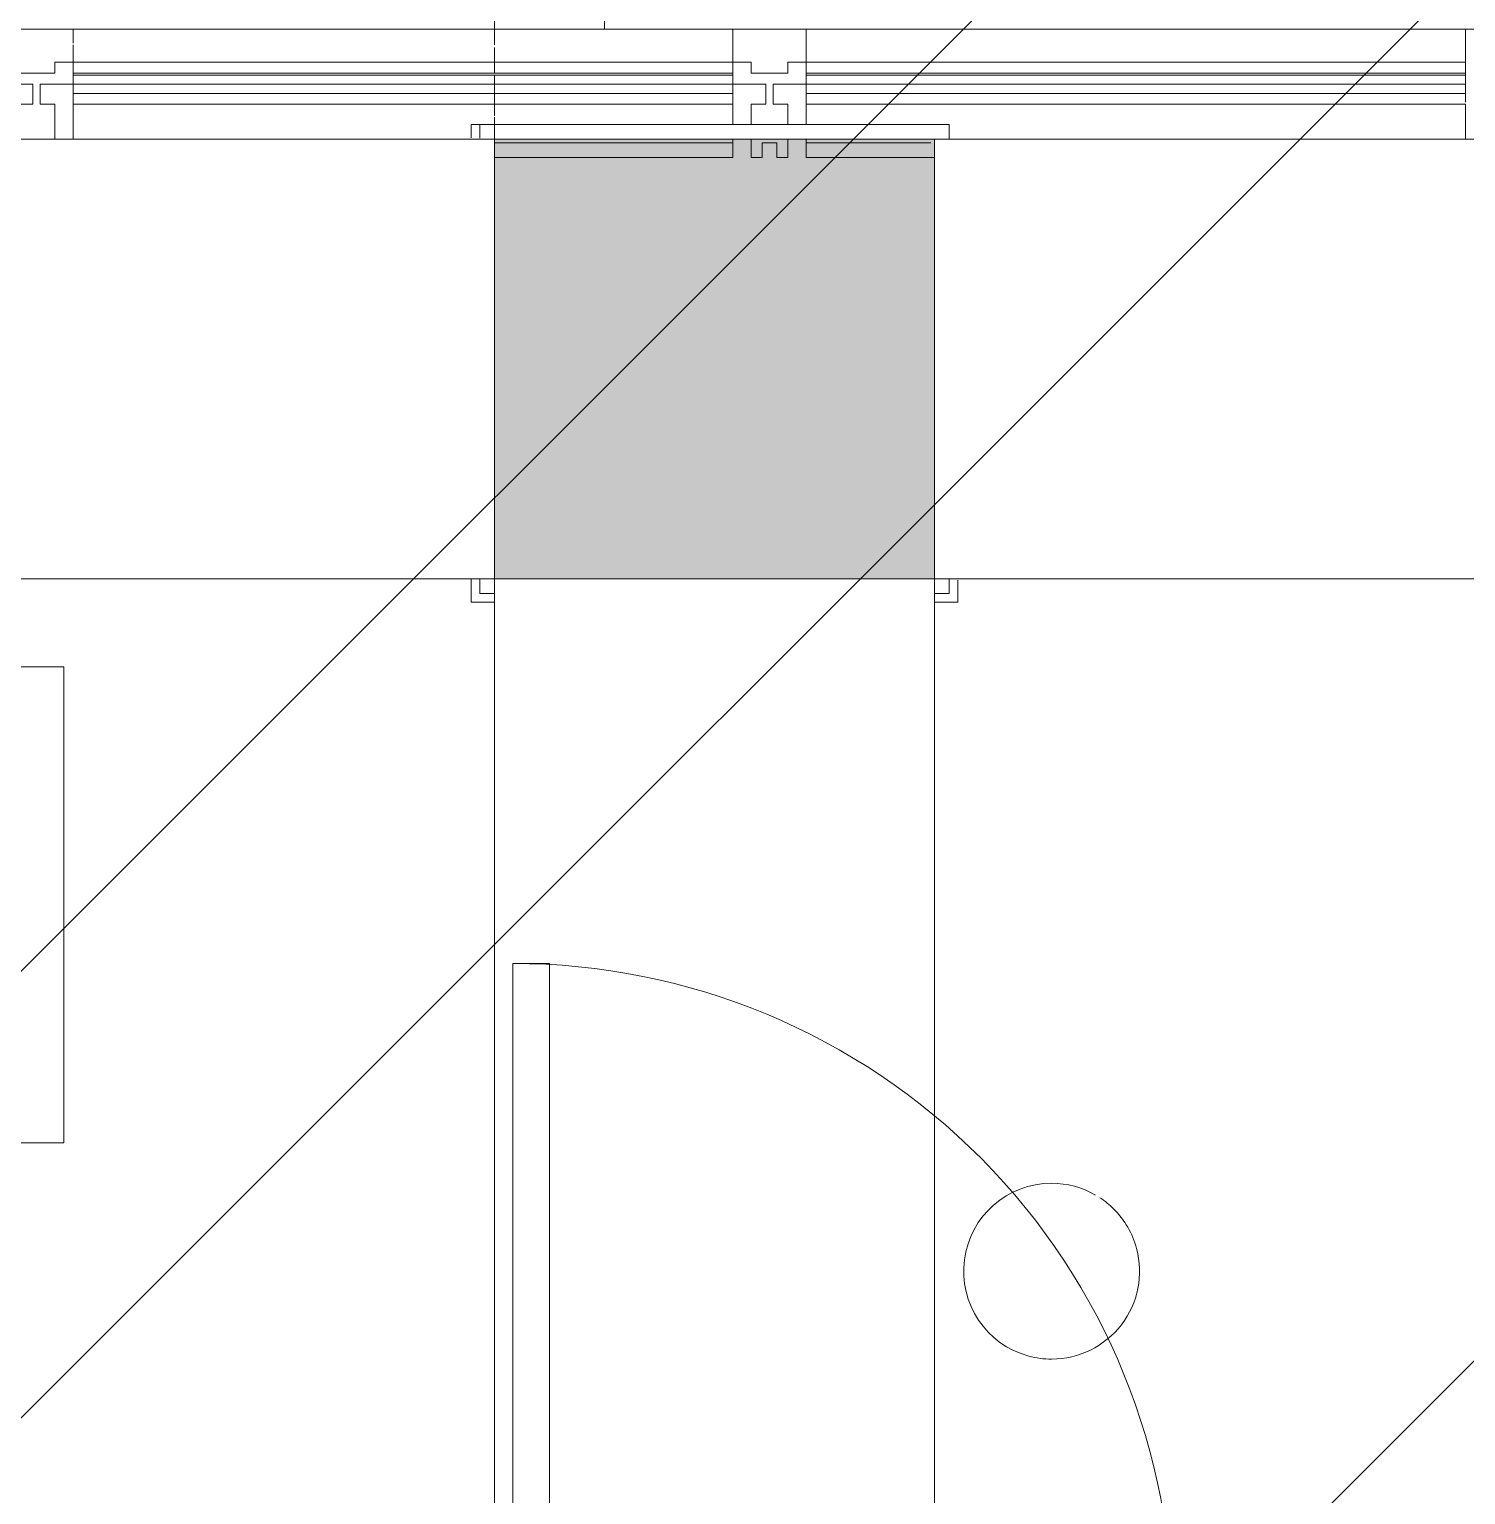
# Model space of a CAD drawing. Header units: millimetres. Extents: x -57519 to 497916, y -349472 to 446842.
# Drawn here: x 288168 to 290128, y 43707 to 45707 of the extents above; entities that cross this region are included whole.
import ezdxf

# ---------------------------------------------------------------- set-up
doc = ezdxf.new("R2010")
doc.units = ezdxf.units.MM
for name, color, linetype, lineweight in [('A-CLNG', 13, 'Continuous', 5), ('A-DETL-GENF', 92, 'Continuous', 5), ('A-DOOR', 31, 'Continuous', 5), ('A-DOOR-FRAM', 31, 'Continuous', 5), ('A-FLOR', 192, 'Continuous', 5), ('A-GLAZ-CURT', 52, 'Continuous', 20), ('A-GLAZ-CWMG', 51, 'Continuous', 20), ('A-WALL', 113, 'Continuous', 20), ('E-LITE-EQPM', 33, 'Continuous', 5), ('S-COLS', 52, 'Continuous', 20)]:
    doc.layers.add(name, color=color, linetype=linetype, lineweight=lineweight)

# ---------------------------------------------------------------- blocks, each defined once
blk = doc.blocks.new('Rectangular Mullion - DLN_FRAME 2-18442139-SITE COVERAGE')
at = {"layer": 'A-GLAZ-CWMG', "lineweight": 5}
for p, q in [((40464.3, 45632.5), (40464.3, 45662.5)), ((40464.3, 45662.5), (40464.3, 45647.5)), ((40464.3, 45647.5), (40464.3, 45662.5)), ((40464.3, 45662.5), (40464.3, 45647.5)), ((40464.3, 45662.5), (41364.3, 45662.5)), ((40464.3, 45662.5), (41364.3, 45662.5)), ((40464.3, 45662.5), (41364.3, 45662.5)), ((40464.3, 45662.5), (41364.3, 45662.5)), ((41364.3, 45647.5), (41364.3, 45662.5)), ((41364.3, 45662.5), (41364.3, 45647.5)), ((41364.3, 45647.5), (41364.3, 45662.5)), ((41364.3, 45662.5), (41364.3, 45632.5)), ((40464.3, 45647.5), (40464.3, 45632.5)), ((40464.3, 45647.5), (41364.3, 45647.5)), ((40464.3, 45647.5), (41364.3, 45647.5)), ((41364.3, 45632.5), (41364.3, 45647.5)), ((40464.3, 45605.5), (40464.3, 45632.5)), ((40464.3, 45632.5), (40464.3, 45605.5)), ((40464.3, 45632.5), (41364.3, 45632.5)), ((40464.3, 45632.5), (41364.3, 45632.5)), ((40464.3, 45632.5), (41364.3, 45632.5)), ((40464.3, 45632.5), (41364.3, 45632.5)), ((41364.3, 45608.1), (41364.3, 45632.5)), ((41364.3, 45632.5), (41364.3, 45608.1)), ((40464.3, 45577.5), (40464.3, 45605.5)), ((40464.3, 45605.5), (40464.3, 45577.5)), ((40464.3, 45605.5), (41364.3, 45605.5)), ((40464.3, 45605.5), (41364.3, 45605.5)), ((40464.3, 45605.5), (41364.3, 45605.5)), ((40464.3, 45605.5), (41364.3, 45605.5)), ((41364.3, 45557.5), (41364.3, 45605.5)), ((41364.3, 45605.5), (41364.3, 45557.5)), ((40464.3, 45532.5), (40464.3, 45557.5)), ((40464.3, 45532.5), (40464.3, 45552.5)), ((40464.3, 45552.5), (40464.3, 45532.5)), ((40464.3, 45552.5), (40464.3, 45532.5)), ((40464.3, 45552.5), (40634.3, 45552.5)), ((40464.3, 45552.5), (40634.3, 45552.5)), ((40639.3, 45532.5), (40464.3, 45532.5)), ((40464.3, 45532.5), (40639.3, 45532.5)), ((40464.3, 45532.5), (40639.3, 45532.5)), ((40464.3, 45532.5), (40639.3, 45532.5))]:
    blk.add_line(p, q, dxfattribs=at)
blk = doc.blocks.new('System Panel - _DLN__12_12mm laminated clear glass-18442143-SITE COVERAGE')
at = {"layer": 'A-GLAZ-CURT', "lineweight": 5}
for p, q in [((-450, 12.5), (450, 12.5)), ((450, 12.5), (-450, 12.5)), ((-450, 0), (-450, 12.5)), ((-450, 12.5), (-450, 0)), ((-450, 12.5), (-450, 0)), ((-450, -12.5), (-450, 0)), ((-450, 0), (-450, -12.5)), ((-450, 0), (-450, -12.5)), ((450, 12.5), (450, 0)), ((450, 12.5), (450, 0)), ((450, 12.5), (450, 0)), ((450, 0), (450, -12.5)), ((450, 0), (450, -12.5)), ((450, 0), (450, -12.5)), ((-450, -12.5), (450, -12.5)), ((450, -12.5), (-450, -12.5))]:
    blk.add_line(p, q, dxfattribs=at)
blk = doc.blocks.new('Rectangular Mullion - DLN_FRAME 2-V52-SITE COVERAGE')
at = {"layer": 'A-GLAZ-CWMG', "lineweight": 5}
for p, q in [((39464.3, 45632.5), (39464.3, 45662.5)), ((39464.3, 45662.5), (39464.3, 45647.5)), ((39464.3, 45647.5), (39464.3, 45662.5)), ((39464.3, 45662.5), (39464.3, 45647.5)), ((39464.3, 45662.5), (40364.3, 45662.5)), ((39464.3, 45662.5), (40364.3, 45662.5)), ((39464.3, 45662.5), (40364.3, 45662.5)), ((39464.3, 45662.5), (40364.3, 45662.5)), ((40364.3, 45647.5), (40364.3, 45662.5)), ((40364.3, 45662.5), (40364.3, 45647.5)), ((40364.3, 45647.5), (40364.3, 45662.5)), ((40364.3, 45662.5), (40364.3, 45632.5)), ((39464.3, 45647.5), (39464.3, 45632.5)), ((39464.3, 45647.5), (40364.3, 45647.5)), ((39464.3, 45647.5), (40364.3, 45647.5)), ((40364.3, 45632.5), (40364.3, 45647.5)), ((39464.3, 45605.5), (39464.3, 45632.5)), ((39464.3, 45632.5), (39464.3, 45605.5)), ((39464.3, 45632.5), (40364.3, 45632.5)), ((39464.3, 45632.5), (40364.3, 45632.5)), ((39464.3, 45632.5), (40364.3, 45632.5)), ((39464.3, 45632.5), (40364.3, 45632.5)), ((40364.3, 45605.5), (40364.3, 45632.5)), ((40364.3, 45632.5), (40364.3, 45605.5)), ((39464.3, 45557.5), (39464.3, 45605.5)), ((39464.3, 45605.5), (39464.3, 45557.5)), ((39464.3, 45605.5), (40364.3, 45605.5)), ((39464.3, 45605.5), (40364.3, 45605.5)), ((39464.3, 45605.5), (40364.3, 45605.5)), ((39464.3, 45605.5), (40364.3, 45605.5)), ((40364.3, 45577.5), (40364.3, 45605.5)), ((40364.3, 45605.5), (40364.3, 45577.5)), ((40039.3, 45552.5), (40364.3, 45552.5)), ((40039.3, 45552.5), (40364.3, 45552.5)), ((40364.3, 45557.5), (40364.3, 45532.5)), ((40364.3, 45532.5), (40364.3, 45552.5)), ((40364.3, 45532.5), (40364.3, 45552.5)), ((40364.3, 45552.5), (40364.3, 45532.5)), ((40364.3, 45532.5), (40039.3, 45532.5)), ((40039.3, 45532.5), (40364.3, 45532.5)), ((40039.3, 45532.5), (40364.3, 45532.5)), ((40039.3, 45532.5), (40364.3, 45532.5))]:
    blk.add_line(p, q, dxfattribs=at)
blk = doc.blocks.new('Rectangular Mullion - DLN_150 x 150mm _WD_-STUR_ OPENING-V70-SITE COVERAGE')
at = {"layer": 'A-GLAZ-CWMG', "lineweight": 5}
for p, q in [((39464.3, 45688.5), (39464.3, 45707.5)), ((39464.3, 45707.5), (39464.3, 45688.5)), ((40364.3, 45707.5), (39464.3, 45707.5)), ((40364.3, 45707.5), (39464.3, 45707.5)), ((40364.3, 45662.5), (40364.3, 45707.5)), ((40364.3, 45707.5), (40364.3, 45662.5)), ((39464.3, 45662.5), (39464.3, 45686.5)), ((39464.3, 45686.5), (39464.3, 45662.5)), ((39464.3, 45647.5), (39464.3, 45662.5)), ((39464.3, 45662.5), (39464.3, 45647.5)), ((40364.3, 45647.5), (40364.3, 45662.5)), ((40364.3, 45662.5), (40364.3, 45647.5)), ((39464.3, 45632.5), (39464.3, 45645)), ((39464.3, 45645), (39464.3, 45632.5)), ((40364.3, 45632.5), (40364.3, 45645)), ((40364.3, 45645), (40364.3, 45632.5)), ((39464.3, 45620), (39464.3, 45632.5)), ((39464.3, 45632.5), (39464.3, 45620)), ((40364.3, 45620), (40364.3, 45632.5)), ((40364.3, 45632.5), (40364.3, 45620)), ((39464.3, 45557.5), (39464.3, 45616.2)), ((39464.3, 45616.2), (39464.3, 45557.5)), ((40364.3, 45577.5), (40364.3, 45620)), ((40364.3, 45620), (40364.3, 45577.5)), ((39464.3, 45557.5), (40007.3, 45557.5)), ((40019.3, 45557.5), (39464.3, 45557.5)), ((40199.9, 45557.5), (40364.3, 45557.5)), ((40364.3, 45557.5), (40199.9, 45557.5))]:
    blk.add_line(p, q, dxfattribs=at)
blk = doc.blocks.new('Rectangular Mullion - DLN_150 x 150mm _WD_-STUR_ OPENING-V71-SITE COVERAGE')
at = {"layer": 'A-GLAZ-CWMG', "lineweight": 5}
for p, q in [((40464.3, 45662.5), (40464.3, 45707.5)), ((40464.3, 45707.5), (40464.3, 45662.5)), ((41364.3, 45707.5), (40464.3, 45707.5)), ((41364.3, 45707.5), (40464.3, 45707.5)), ((41364.3, 45662.5), (41364.3, 45707.5)), ((41364.3, 45707.5), (41364.3, 45662.5)), ((40464.3, 45647.5), (40464.3, 45662.5)), ((40464.3, 45662.5), (40464.3, 45647.5)), ((41364.3, 45647.5), (41364.3, 45662.5)), ((41364.3, 45662.5), (41364.3, 45647.5)), ((40464.3, 45632.5), (40464.3, 45645)), ((40464.3, 45645), (40464.3, 45632.5)), ((41364.3, 45632.5), (41364.3, 45645)), ((41364.3, 45645), (41364.3, 45632.5)), ((40464.3, 45620), (40464.3, 45632.5)), ((40464.3, 45632.5), (40464.3, 45620)), ((41364.3, 45620), (41364.3, 45632.5)), ((41364.3, 45632.5), (41364.3, 45620)), ((40464.3, 45577.5), (40464.3, 45620)), ((40464.3, 45620), (40464.3, 45577.5)), ((41364.3, 45608.1), (41364.3, 45620)), ((41364.3, 45620), (41364.3, 45608.1)), ((41364.3, 45557.5), (41364.3, 45605.5)), ((41364.3, 45605.5), (41364.3, 45557.5)), ((40464.3, 45557.5), (40480.7, 45557.5)), ((40480.7, 45557.5), (40464.3, 45557.5))]:
    blk.add_line(p, q, dxfattribs=at)
blk = doc.blocks.new('Rectangular Mullion - DLN_FRAME-V74-SITE COVERAGE')
at = {"layer": 'A-GLAZ-CWMG', "lineweight": 5}
for p, q in [((-10, 100), (-25, 100)), ((-25, 100), (-25, 75)), ((-10, 80), (-10, 100)), ((25, 100), (10, 100)), ((10, 100), (10, 80)), ((25, 75), (25, 100)), ((10, 80), (-10, 80)), ((-25, 55), (-25, 27)), ((25, 27), (25, 55)), ((-25, 27), (-5, 27)), ((-5, 27), (-5, 0)), ((5, 0), (5, 27)), ((5, 27), (25, 27)), ((-5, 0), (-50, 0)), ((-50, 0), (-50, -12.5)), ((50, 0), (5, 0)), ((50, -12.5), (50, 0)), ((-50, -15), (-50, -30)), ((-25, -30), (-25, -15)), ((-25, -15), (25, -15)), ((25, -15), (25, -30)), ((50, -30), (50, -15)), ((-50, -30), (-25, -30)), ((25, -30), (50, -30))]:
    blk.add_line(p, q, dxfattribs=at)
blk = doc.blocks.new('Rectangular Mullion - DLN_FRAME-V75-SITE COVERAGE')
at = {"layer": 'A-GLAZ-CWMG', "lineweight": 5}
for p, q in [((-25, 75), (-25, 27)), ((25, 27), (25, 75)), ((-25, 27), (-5, 27)), ((-5, 27), (-5, 0)), ((5, 0), (5, 27)), ((5, 27), (25, 27)), ((-5, 0), (-50, 0)), ((-50, 0), (-50, -12.5)), ((50, 0), (5, 0)), ((50, -12.5), (50, 0)), ((-50, -15), (-50, -30)), ((-25, -30), (-25, -15)), ((-25, -15), (25, -15)), ((25, -15), (25, -30)), ((50, -30), (50, -15)), ((-50, -30), (-25, -30)), ((25, -30), (50, -30))]:
    blk.add_line(p, q, dxfattribs=at)
blk = doc.blocks.new('Rectangular Mullion - DLN_FRAME-V227-SITE COVERAGE')
at = {"layer": 'A-GLAZ-CWMG', "lineweight": 5}
for p, q in [((-25, 27), (-25, 75)), ((25, 75), (25, 27)), ((-5, 27), (-25, 27)), ((-5, 0), (-5, 27)), ((25, 27), (5, 27)), ((5, 27), (5, 0)), ((-50, -30), (-50, 0)), ((-50, 0), (-5, 0)), ((5, 0), (50, 0)), ((50, 0), (50, -30)), ((25, -15), (-25, -15)), ((-25, -15), (-25, -30)), ((25, -30), (25, -15)), ((-25, -30), (-50, -30)), ((50, -30), (25, -30))]:
    blk.add_line(p, q, dxfattribs=at)
blk = doc.blocks.new('Rectangular Mullion - DLN_FRAME-16088758-SITE COVERAGE')
at = {"layer": 'A-GLAZ-CWMG', "lineweight": 5}
for p, q in [((-25, 75), (-25, 100)), ((-25, 100), (-10, 100)), ((-10, 100), (-10, 80)), ((10, 80), (10, 100)), ((10, 100), (25, 100)), ((25, 100), (25, 75)), ((-10, 80), (10, 80)), ((-25, 27), (-25, 55)), ((25, 55), (25, 27)), ((-5, 27), (-25, 27)), ((-5, 0), (-5, 27)), ((25, 27), (5, 27)), ((5, 27), (5, 0)), ((-50, -30), (-50, 0)), ((-50, 0), (-5, 0)), ((5, 0), (50, 0)), ((50, 0), (50, -30)), ((25, -15), (-25, -15)), ((-25, -15), (-25, -30)), ((25, -30), (25, -15)), ((-25, -30), (-50, -30)), ((50, -30), (25, -30))]:
    blk.add_line(p, q, dxfattribs=at)
blk = doc.blocks.new('DLN_Face Base lighting-01 - 240mm _R_-V386-SITE COVERAGE')
at = {"layer": 'E-LITE-EQPM'}
for start, end in [(360, 165), (165, 180), (180, 285), (330, 360), (315, 326.7468), (285, 315)]:
    blk.add_arc((0, 0), 120, start, end, dxfattribs=at)
blk = doc.blocks.new('DLN-Single Door__X01_ - _M01a_ 900 x 2450 _WH_-V512-SITE COVERAGE')
at = {"layer": 'A-DOOR'}
for p, q in [((-450, 975), (-400, 975)), ((-450, 75), (-450, 975)), ((-400, 975), (-400, 75)), ((-490, 105), (-460, 105)), ((-490, 75), (-490, 105)), ((-490, 105), (-490, 95)), ((-460, 105), (-490, 105)), ((-460, 105), (-460, 75)), ((-460, 75), (-460, 105)), ((460, 75), (460, 105)), ((460, 105), (490, 105)), ((460, 105), (460, 75)), ((460, 105), (490, 105)), ((490, 105), (490, 75)), ((490, 95), (490, 105)), ((-460, 75), (-490, 75)), ((-490, 75), (-475, 75)), ((-475, 75), (-460, 75)), ((-400, 75), (-450, 75)), ((490, 75), (460, 75)), ((475, 75), (460, 75)), ((490, 75), (475, 75)), ((-490, -75), (-460, -75)), ((-490, -105), (-490, -75)), ((-490, -75), (-490, -105)), ((-475, -75), (-490, -75)), ((-460, -75), (-475, -75)), ((-460, -75), (-460, -105)), ((-460, -105), (-460, -75)), ((460, -105), (460, -75)), ((460, -75), (490, -75)), ((460, -75), (460, -105)), ((460, -75), (475, -75)), ((475, -75), (490, -75)), ((490, -75), (490, -105)), ((490, -105), (490, -75)), ((-460, -105), (-490, -105)), ((-490, -105), (-460, -105)), ((490, -105), (460, -105)), ((490, -105), (460, -105))]:
    blk.add_line(p, q, dxfattribs=at)
blk.add_arc((-450, 75), 900, 359.5, 90, dxfattribs=at)
at = {"layer": 'A-DOOR-FRAM'}
for p, q in [((-475, 75), (-450, 75)), ((-475, -75), (-475, 75)), ((-475, 75), (-475, -75)), ((-475, 75), (-460, 75)), ((-460, 75), (-450, 75)), ((-450, 75), (-450, 25)), ((-450, 25), (-450, 75)), ((450, 75), (475, 75)), ((450, 25), (450, 75)), ((450, 75), (450, 25)), ((460, 75), (450, 75)), ((475, 75), (460, 75)), ((475, 75), (475, -75)), ((475, -75), (475, 75)), ((-450, 25), (-425, 25)), ((-450, 25), (-425, 25)), ((-425, 25), (-425, -75)), ((-425, -75), (-425, 25)), ((425, 25), (450, 25)), ((425, -75), (425, 25)), ((450, 25), (425, 25)), ((425, 25), (425, -75)), ((-425, -75), (-475, -75)), ((-460, -75), (-475, -75)), ((-425, -75), (-460, -75)), ((475, -75), (425, -75)), ((425, -75), (460, -75)), ((460, -75), (475, -75))]:
    blk.add_line(p, q, dxfattribs=at)

msp = doc.modelspace()

# ---------------------------------------------------------------- hatches: boundary and pattern name
at = {"layer": 'A-DETL-GENF'}
h = msp.add_hatch(dxfattribs=at)
h.set_pattern_fill('FP_40', color=250, style=0, pattern_type=2)
h.set_pattern_definition([(45, (248763.4, 0), (-1257.236, 1257.236), []), (45, (248763.4, 1905), (-1257.236, 1257.236), [])])
h.paths.add_polyline_path([(325750.1, -8642.5), (328562.7, -8642.5), (328562.7, 4657.5), (341312.7, 4657.5), (341312.7, 30557.5), (342712.7, 30557.5), (342712.7, 48907.7), (339962.7, 48907.7), (339962.7, 52157.5), (338962.7, 52157.5), (338962.7, 53757.5), (297512.7, 53757.5), (297512.7, 52247.5), (286277.7, 52247.5), (286277.7, 34407.5), (285902.7, 34407.5), (285902.7, 7407.5), (286277.7, 7407.5), (286277.7, -2267.5), (315555.2, -2267.5), (315555.2, -8642.5), (321257.1, -8642.5)], flags=0)
at = {"layer": 'S-COLS', "transparency": 33554432}
msp.add_hatch(color=9, dxfattribs=at).paths.add_polyline_path([(288802.7, 44957.5), (289402.7, 44957.5), (289402.7, 45557.5), (288802.7, 45557.5), (288802.7, 45392.1)], flags=0)

# ---------------------------------------------------------------- linework, layer by layer
at = {"layer": 'A-CLNG'}
for p, q in [((286939.7, 44837.5), (288214.7, 44837.5)), ((288214.7, 44837.5), (288214.7, 44187.5)), ((288214.7, 44187.5), (286939.7, 44187.5))]:
    msp.add_line(p, q, dxfattribs=at)
at = {"layer": 'A-FLOR'}
for p, q in [((311902.7, 45707.5), (286402.7, 45707.5)), ((288802.7, 45686.5), (288802.7, 45707.5)), ((288802.7, 45647.5), (288802.7, 45682.5)), ((288802.7, 45589.3), (288802.7, 45645)), ((288802.7, 45577.5), (288802.7, 45587.5)), ((286587.4, 45557.5), (288802.7, 45557.5)), ((288187.3, 45557.5), (288169.1, 45557.5)), ((288187.3, 45557.5), (288169.1, 45557.5)), ((288169.1, 45557.5), (288187.3, 45557.5)), ((288770.7, 45557.5), (288189.1, 45557.5)), ((288770.7, 45557.5), (288189.1, 45557.5)), ((288189.1, 45557.5), (288770.7, 45557.5)), ((288802.7, 45557.5), (288802.7, 40357.5)), ((288802.7, 44957.5), (288802.7, 45552.5)), ((289166.3, 45557.5), (288963.3, 45557.5)), ((289187.3, 45557.5), (289169.1, 45557.5)), ((289244.1, 45557.5), (289189.1, 45557.5)), ((296752.7, 45557.5), (289402.7, 45557.5)), ((286587.4, 44957.5), (300802.7, 44957.5)), ((289402.7, 44957.5), (289402.7, 40607.5))]:
    msp.add_line(p, q, dxfattribs=at)
at = {"layer": 'A-WALL', "color": 254, "lineweight": 5}
for p, q in [((288802.7, 45707.5), (288802.7, 49607.5)), ((288952.7, 45707.5), (288952.7, 45707.5))]:
    msp.add_line(p, q, dxfattribs=at)
at = {"layer": 'A-WALL', "color": 10, "lineweight": 5}
for p, q in [((288952.7, 45707.5), (288952.7, 49457.5)), ((288802.7, 45707.5), (288802.7, 45707.5)), ((288952.7, 45707.5), (288802.7, 45707.5))]:
    msp.add_line(p, q, dxfattribs=at)
at = {"layer": 'A-WALL', "lineweight": 5}
for p, q in [((301317.7, 45707.5), (286477.7, 45707.5)), ((288770.7, 45559.5), (288770.7, 45577.5)), ((288770.7, 45577.5), (289422.7, 45577.5)), ((288782.7, 45558.7), (288782.7, 45577.5)), ((288802.7, 45577.5), (288802.7, 45557.5)), ((289422.7, 45557.5), (289422.7, 45577.5)), ((286477.7, 45557.5), (289402.7, 45557.5)), ((289402.7, 45557.5), (288802.7, 45557.5)), ((289189.1, 45557.5), (289244.1, 45557.5)), ((289402.7, 44957.5), (289402.7, 45557.5)), ((288770.7, 44925.5), (288770.7, 44957.5)), ((288782.7, 44957.5), (288782.7, 44937.5)), ((289422.7, 44957.5), (289422.7, 44937.5)), ((289434.7, 44955.8), (289434.7, 44925.5)), ((288802.7, 44925.5), (288770.7, 44925.5)), ((288802.7, 44937.5), (288782.7, 44937.5)), ((289402.7, 44937.5), (289422.7, 44937.5)), ((289434.7, 44925.5), (289402.7, 44925.5))]:
    msp.add_line(p, q, dxfattribs=at)
at = {"layer": 'S-COLS', "color": 53}
for p, q in [((289402.7, 45557.5), (288802.7, 45557.5)), ((288802.7, 45557.5), (288802.7, 44957.5)), ((289402.7, 44957.5), (289402.7, 45557.5)), ((288802.7, 44957.5), (289402.7, 44957.5))]:
    msp.add_line(p, q, dxfattribs=at)

# ---------------------------------------------------------------- block references
at = {"layer": 'A-DOOR'}
msp.add_blockref('DLN-Single Door__X01_ - _M01a_ 900 x 2450 _WH_-V512-SITE COVERAGE', (289277.7, 43457.5), dxfattribs=at)
at = {"layer": 'A-GLAZ-CURT', "lineweight": 5}
for p in [(288677.7, 45632.5), (289677.7, 45632.5)]:
    msp.add_blockref('System Panel - _DLN__12_12mm laminated clear glass-18442143-SITE COVERAGE', p, dxfattribs=at)
at = {"layer": 'A-GLAZ-CWMG', "lineweight": 5}
for name in ['Rectangular Mullion - DLN_150 x 150mm _WD_-STUR_ OPENING-V70-SITE COVERAGE', 'Rectangular Mullion - DLN_150 x 150mm _WD_-STUR_ OPENING-V71-SITE COVERAGE', 'Rectangular Mullion - DLN_FRAME 2-V52-SITE COVERAGE', 'Rectangular Mullion - DLN_FRAME 2-18442139-SITE COVERAGE']:
    msp.add_blockref(name, (248763.4, 0), dxfattribs=at)
at = {"layer": 'A-GLAZ-CWMG', "lineweight": 5, "extrusion": (0, 0, -1), "rotation": 180}
for name, p in [('Rectangular Mullion - DLN_FRAME-V75-SITE COVERAGE', (-288177.7, 45632.5)), ('Rectangular Mullion - DLN_FRAME-V227-SITE COVERAGE', (-288177.7, 45632.5)), ('Rectangular Mullion - DLN_FRAME-V74-SITE COVERAGE', (-289177.7, 45632.5)), ('Rectangular Mullion - DLN_FRAME-16088758-SITE COVERAGE', (-289177.7, 45632.5))]:
    msp.add_blockref(name, p, dxfattribs=at)
at = {"layer": 'E-LITE-EQPM', "rotation": 90}
msp.add_blockref('DLN_Face Base lighting-01 - 240mm _R_-V386-SITE COVERAGE', (289562.7, 44012.5), dxfattribs=at)

doc.saveas('drawing.dxf')
